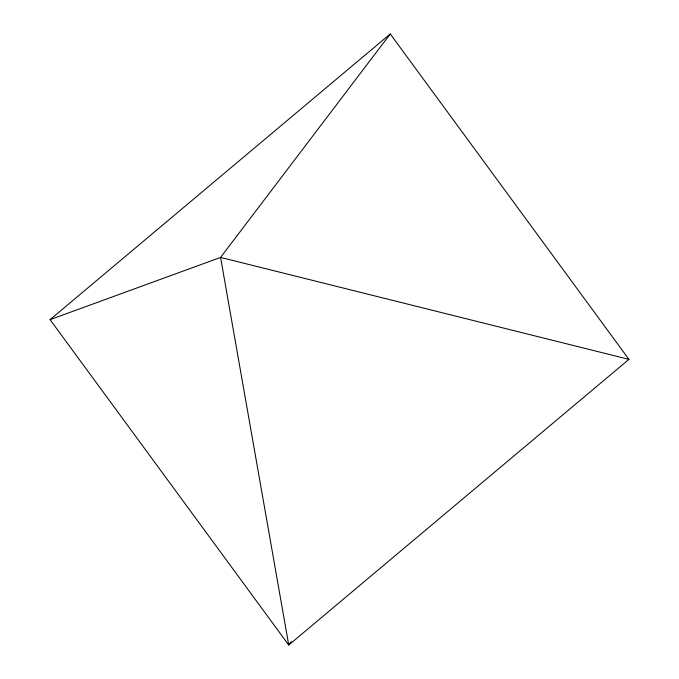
<?xml version="1.0" encoding="UTF-8"?>
<svg xmlns="http://www.w3.org/2000/svg" width="679" height="679" viewBox="0 0 679 679"><rect width="100%" height="100%" fill="white"/><g stroke="black" fill="none" stroke-linecap="round" stroke-linejoin="round"><path stroke-width="1.02" d="M390.264 33.95L220.573 257.426L50.068 319.639L288.736 645.05L628.932 359.361L390.264 33.95L50.068 319.639M291.299 641.68L288.736 645.05L220.573 257.426L628.932 359.361"/></g></svg>
